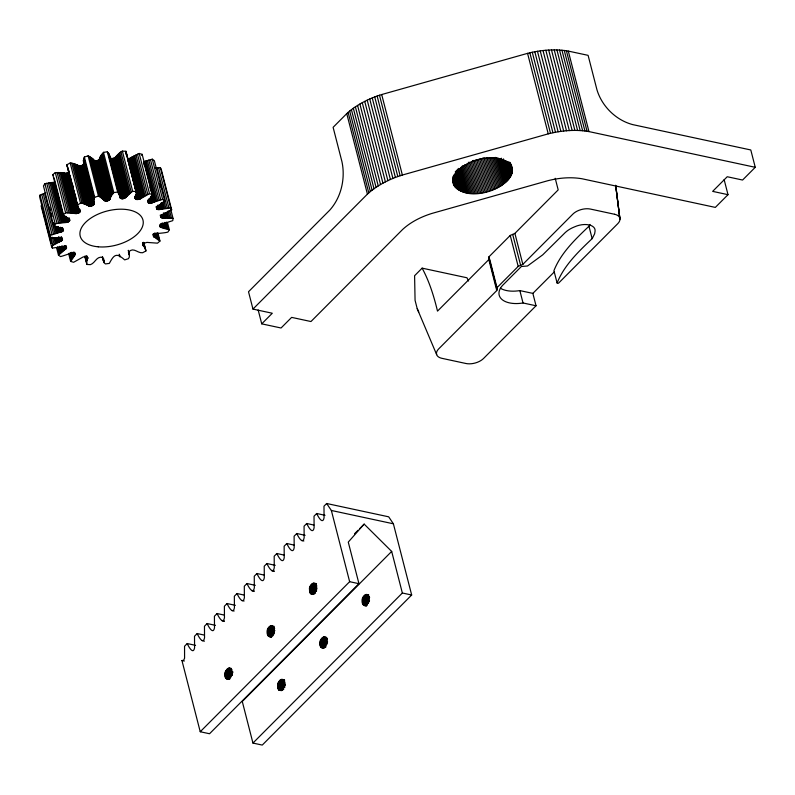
<?xml version="1.0" encoding="UTF-8"?>
<svg xmlns="http://www.w3.org/2000/svg" width="795" height="795" viewBox="0 0 795 795"><rect width="100%" height="100%" fill="white"/><g stroke="black" fill="none" stroke-linecap="round" stroke-linejoin="round"><path stroke-width="1.19" d="M86.844 264.457L86.705 260.939L87.977 257.699L86.357 256.447L83.207 256.924L73.607 262.29L70.646 261.406C81.189 247.464 69.076 254.46 60.509 256.586L58.452 255.076C73.041 244.045 64.087 246.5 52.4 248.08L51.456 246.112C65.14 239.176 66.84 237.924 50.085 237.606L50.343 235.36C60.599 231.911 71.49 230.162 53.792 226.197L55.233 223.892C63.193 221.706 77.99 224.011 63.143 214.958L65.627 212.831L76.221 213.597L79.281 212.653L80.404 210.774L78.218 208.33L77.244 205.001L80.524 203.252C84.876 202.636 88.126 207.386 92.299 205.696C96.275 204.315 92.021 199.942 94.704 197.289L98.451 196.087C102.257 197.717 106.441 204.613 110.217 198.7L99.882 158.444L100.647 155.999L103.479 152.342L107.335 151.805L109.382 154.786L120.005 196.087C121.754 203.669 129.595 192.887 132.695 191.357L136.293 191.535L136.422 195.053L135.15 198.293L136.77 199.545L139.92 199.068L149.52 193.702L152.491 194.586C141.947 208.529 154.051 201.533 162.627 199.406L164.684 200.906C150.334 211.708 158.821 209.632 170.726 207.912L171.67 209.88C157.986 216.816 156.287 218.069 173.042 218.386L172.783 220.632C162.299 224.15 151.756 225.83 169.345 229.795L167.904 232.09C159.944 234.277 145.147 231.981 159.984 241.034L157.499 243.161L146.916 242.395L143.845 243.34L142.732 245.218L144.919 247.662L145.883 250.991L142.613 252.74C138.092 253.386 134.564 248.11 130.261 250.574C127.25 252.323 131.016 256.159 128.432 258.693L124.676 259.895C116.468 252.522 114.182 254.33 109.322 263.403L105.457 263.93C102.058 262.489 104.791 256.815 100.607 257.183C96.016 257.59 94.754 263.254 90.431 264.636L86.844 264.457L84.717 256.169M110.217 198.7L110.982 196.246L113.814 192.589L117.67 192.052L120.005 196.087M110.098 158.076C115.772 160.471 117.72 152.521 122.36 151.1L125.958 151.288L126.087 154.806M452.812 180.793C455.734 159.656 506.435 146.429 512.447 170.696C509.525 191.843 458.824 205.07 452.812 180.793L453.975 185.533M224.995 674.776C223.862 669.559 232.16 664.64 231.762 672.451C233.124 677.877 224.409 682.527 224.995 674.776L230.818 676.028M267.269 632.323C265.947 626.887 274.543 622.306 274.036 629.998C275.358 635.424 266.752 640.005 267.269 632.323L274.255 633.824M277.703 686.105C276.72 681.762 283.557 675.78 284.431 682.726C286.538 688.172 277.415 694.582 277.703 686.105L284.69 687.605M309.533 589.86C308.222 584.424 316.817 579.853 316.311 587.535C317.622 592.971 309.026 597.552 309.533 589.86L316.519 591.371M319.978 643.642C318.666 638.206 327.262 633.635 326.755 641.317C328.067 646.752 319.471 651.334 319.978 643.642L325.801 644.894M362.252 601.189C360.93 595.753 369.526 591.172 369.019 598.854C370.341 604.289 361.745 608.871 362.252 601.189L368.075 602.441M83.922 162.955L83.386 160.709L84.369 157.042L88.116 155.84C91.922 157.46 96.106 164.366 99.882 158.444M109.809 157.798L109.571 155.353M45.881 192.907L40.008 195.113L39.75 197.359L50.085 237.606M83.992 163.313C80.941 169.275 74.7 162.538 70.189 162.995L66.909 164.754L67.883 168.073M554.403 271.82L532.859 293.385L536.039 305.767L483.549 358.475A13.078 7.125 -14.4 0 1 475.42 362.947A12.78 6.966 -14.4 0 1 465.979 363.504L441.861 358.316A12.78 6.966 -14.4 0 1 436.654 354.62L417.216 308.689L415.07 300.311L414.592 275.716L422.125 268.144C429.419 281.589 433.921 296.316 437.508 311.123L488.816 259.587L489.352 257.928L488.716 257.063L510.241 235.439L514.892 233.392L558.189 189.896L555.208 178.289M436.654 354.62A13.078 7.125 -14.4 0 1 438.721 348.856L496.766 290.553L497.302 288.883L489.66 259.11M141.768 155.432L142.156 154.339L139.185 153.455L127.667 159.318L138.002 199.575M615.688 185.245L619.782 217.949A13.078 7.125 -14.4 0 1 617.715 223.723L558.428 283.278L557.096 282.99C564.231 265.182 578.631 251.478 592.255 238.53L594.63 233.78L595.048 231.256A14.529 7.91 -14.4 0 0 588.956 224.896A14.529 7.91 -14.4 0 0 574.586 226.853A21.286 11.597 -14.4 0 0 565.096 232.697L542.707 254.857L527.502 265.997L521.391 266.484L502.45 285.514A25.023 13.624 -14.4 0 0 502.033 299.526A25.023 13.624 -14.4 0 0 523.031 302.974L536.039 305.767M590.059 224.488L589.075 226.138C575.471 239.116 560.972 252.81 553.926 270.678L557.096 282.99M55.113 182.373L44.898 183.645L43.457 185.941L53.792 226.197M87.47 258.912L86.903 256.487M391.677 551.422L242.276 701.478L252.949 743.067L402.349 593.01L391.677 551.422L364.16 524.114L348.27 542.101L358.952 583.689L209.552 733.745L200.231 731.748L181.946 660.536L184.331 661.043M724.146 179.65L728.001 194.676L712.648 191.376L727.226 176.738L742.58 180.038L755.25 167.308L750.798 149.967L632.83 124.636C616.016 120.254 601.924 106.351 596.946 89.765L588.101 55.342L568.296 51.089C554.801 48.783 540.799 50.025 527.562 53.354L381.699 94.535C368.999 98.52 356.627 104.592 346.749 113.625L333.115 127.319L341.959 161.733C345.527 178.497 341.264 197.349 329.716 210.188L248.517 291.745L252.969 309.086L272.297 313.24L261.734 323.853L258.166 309.98M252.969 309.086L367.419 194.129C377.297 185.096 389.669 179.024 402.369 175.039L548.232 133.858C561.469 130.539 575.471 129.287 588.966 131.592L755.25 167.308M497.302 288.883L496.666 288.019L518.191 266.404L522.842 264.357L572.887 214.094A13.078 7.125 -14.4 0 1 581.016 209.622A12.78 6.966 -14.4 0 1 590.456 209.075L614.575 214.262M195.57 645.351L187.213 643.553L184.549 646.246L184.579 658.21L183.585 660.347L181.946 660.536M204.335 635.086L197.18 633.555L194.507 636.239L194.586 647.846C193.284 655 188.703 646.901 187.213 643.553M215.485 625.347L207.137 623.548L204.464 626.231L204.544 637.838C203.252 644.993 198.661 636.894 197.18 633.555M224.26 615.082L217.095 613.541L214.421 616.224L214.501 627.841C213.209 634.986 208.618 626.887 207.137 623.548M235.409 605.333L227.062 603.544L224.389 606.227L224.458 617.834C223.166 624.979 218.585 616.89 217.095 613.541M244.174 595.077L237.019 593.537L234.346 596.22L234.426 607.827C233.124 614.982 228.543 606.883 227.062 603.544M255.324 585.329L246.977 583.53L244.304 586.213L244.383 597.82C243.091 604.975 238.5 596.876 237.019 593.537M264.099 575.063L256.934 573.533L254.261 576.216L254.34 587.823C253.048 594.968 248.457 586.879 246.977 583.53M275.249 565.315L266.901 563.526L264.228 566.209L264.308 577.816C263.006 584.971 258.425 576.872 256.934 573.533M284.014 555.059L276.859 553.519L274.186 556.202L274.265 567.809C272.973 574.964 268.382 566.865 266.901 563.526M293.971 545.052L286.816 543.522L284.143 546.205L284.222 557.812C282.931 564.957 278.339 556.858 276.859 553.519M305.131 535.303L296.783 533.515L294.11 536.198L294.18 547.805C292.888 554.96 288.297 546.861 286.816 543.522M313.896 525.048L306.741 523.507L304.068 526.191L304.147 537.798C302.845 544.953 298.264 536.854 296.783 533.515M325.046 515.299L316.698 513.5L314.025 516.194L314.104 527.801C312.813 534.946 308.222 526.846 306.741 523.507M252.949 743.067L262.261 745.074L411.671 595.008L393.386 523.796L388.685 516.82L326.656 503.503L323.982 506.186L324.062 517.793C322.77 524.938 318.179 516.849 316.698 513.5M354.55 533.763L358.038 530.255M359.787 528.506L364.16 524.114M728.001 194.676L715.331 207.406L581.99 178.756C570.74 176.838 559.074 177.881 548.043 180.654L431.864 213.448C421.28 216.767 410.975 221.825 402.737 229.358L310.964 321.538L291.636 317.384L281.062 327.997L261.734 323.853M200.231 731.748L349.641 581.692L358.952 583.689M63.143 214.958L52.808 174.711L55.292 172.575L65.886 173.34L69.404 172.048M42.503 204.911L41.121 205.855L51.456 246.112M64.564 249.819L63.729 246.221M164.684 200.906L154.349 160.66L152.292 159.159L143.696 161.773L154.031 202.019M155.512 168.013L160.391 167.666L161.335 169.633L171.67 209.88M280.327 679.944L283.904 680.619M231.951 669.887L227.181 668.973L231.842 669.976M232.07 675.174L225.074 673.683L232.051 675.353M277.803 684.972L284.789 686.463M422.125 268.144L466.963 277.773L468.573 281.023M500.383 288.237A25.023 13.624 -14.4 0 0 519.851 290.592L532.859 293.385M326.656 503.503L331.356 510.469L393.386 523.796M301.474 540.481L303.859 540.997M402.349 593.01L411.671 595.008M271.592 570.492L273.977 571.009M271.761 570.641L274.345 571.247M313.687 583.073L316.022 583.57M366.406 594.392L368.731 594.889M313.031 583.192L316.529 583.937M365.75 594.511L368.075 595.018M312.375 583.52L315.863 584.275M365.084 594.849L368.582 595.594M311.729 584.057L316.39 585.06M364.448 595.375L369.099 596.379M311.133 584.762L316.957 586.014M363.852 596.091L369.675 597.343M310.606 585.627L316.43 586.879M363.325 596.956L369.148 598.198M310.169 586.611L317.155 588.111M362.888 597.929L368.701 599.182M309.841 587.664L316.827 589.165M362.55 598.993L369.536 600.493M309.623 588.767L316.609 590.268M362.341 600.086L369.327 601.586M309.583 590.914L315.406 592.166M362.291 602.242L368.115 603.494M309.752 591.887L315.575 593.14M362.47 603.206L367.121 604.21M362.759 604.051L367.419 605.055M310.04 592.732L314.701 593.726M310.447 593.418L313.946 594.173M363.166 604.747L366.654 605.492M310.944 593.925L313.28 594.431M363.663 605.253L365.988 605.75M364.239 605.561L366.565 606.058M251.667 590.506L254.052 591.013M251.846 590.645L254.231 591.162M241.71 600.513L244.095 601.02M231.752 610.51L234.137 611.027M324.131 636.855L326.467 637.351M270.757 625.645L274.255 626.4M323.476 636.974L325.801 637.471M270.101 625.983L273.589 626.728M322.81 637.302L327.47 638.306M269.455 626.51L274.116 627.513M322.174 637.838L326.834 638.832M268.859 627.225L274.682 628.477M321.578 638.544L327.401 639.796M268.332 628.09L274.156 629.342M321.051 639.409L326.874 640.661M267.895 629.064L274.881 630.564M320.614 640.392L327.6 641.893M267.567 630.127L274.553 631.628M320.276 641.446L327.262 642.946M221.795 620.517L224.18 621.024M221.964 620.656L224.349 621.173M267.349 631.23L274.335 632.731M320.067 642.549L327.053 644.049M267.309 633.377L273.132 634.629M320.027 644.695L325.841 645.947M267.478 634.34L273.301 635.593M320.196 645.669L326.02 646.911M267.776 635.185L272.427 636.189M320.484 646.514L325.145 647.508M268.173 635.881L271.671 636.626M320.892 647.2L324.39 647.955M268.68 636.388L271.006 636.884M321.389 647.706L323.724 648.213M269.247 636.696L271.582 637.193M201.87 640.522L204.434 641.177M229.149 667.989L231.474 668.486M281.867 679.308L284.193 679.805M228.493 668.108L230.818 668.605M281.201 679.427L284.699 680.182M227.827 668.436L231.325 669.191M280.546 679.765L284.034 680.51M279.9 680.291L284.56 681.295M226.585 669.678L231.246 670.682M279.303 681.007L285.127 682.259M226.058 670.543L233.044 672.043M278.777 681.871L284.6 683.114M225.681 671.387L232.667 672.888M278.399 682.716L285.385 684.217M225.601 671.596L231.424 672.848M278.32 682.925L285.306 684.425M225.402 672.222L231.226 673.474M278.121 683.541L285.107 685.042M225.293 672.59L232.279 674.1M278.002 683.919L284.988 685.419M225.035 675.83L230.858 677.082M277.753 687.158L283.577 688.41M225.204 676.803L229.864 677.797M277.922 688.122L283.745 689.374M225.502 677.648L230.162 678.642M278.22 688.967L282.871 689.971M278.618 689.663L282.116 690.408M225.909 678.334L229.586 679.278M278.807 689.851L281.132 690.348M226.426 678.86L228.761 679.357M279.144 690.179L281.47 690.676M277.763 685.469L284.729 687.138M74.501 213.279L64.166 173.022M52.808 174.711L53.513 175.556M417.216 308.689L418.746 312.057M568.296 51.089L588.966 131.592M566.378 50.731L587.048 131.235M564.251 50.433L584.921 130.936M561.956 50.204L582.626 130.708M559.511 50.035L580.181 130.549M556.927 49.946L577.597 130.45M554.244 49.926L574.914 130.43M551.492 49.976L572.162 130.489M548.679 50.105L569.349 130.609M545.847 50.294L566.517 130.797M588.966 226.247L592.146 238.639M543.015 50.552L563.685 131.056M540.212 50.88L560.882 131.384M537.46 51.268L558.13 131.771M534.796 51.715L555.466 132.218M532.253 52.212L552.923 132.715M529.828 52.768L550.498 133.272M527.562 53.354L548.232 133.858M511.265 164.645L512.189 168.252M511.195 165.062L512.427 169.872M510.599 163.492L512.447 170.696M510.231 162.846L512.387 171.541M509.714 162.16L512.268 172.396M509.287 162.448L512.069 173.26M508.711 162.11L511.791 174.125M508.065 161.783L511.453 174.999M507.339 161.445L511.046 175.864M506.554 161.117L510.569 176.738M505.7 160.789L510.022 177.613M504.785 160.451L509.406 178.477M503.493 158.911L508.73 179.332M502.748 159.755L507.995 180.187M501.337 158.195L507.19 181.022M500.472 159.02L506.335 181.856M499.25 158.632L505.421 182.661M497.968 158.225L504.447 183.456M496.637 157.808L503.424 184.241M514.892 233.392L522.842 264.357M495.255 157.36L502.351 184.996M494.132 158.096L501.228 185.732M512.705 234.465L520.655 265.421M492.661 157.599L500.065 186.437M491.449 158.285L498.853 187.123M510.241 235.439L518.191 266.404M489.889 157.738L497.61 187.779M488.607 158.374L496.319 188.405M486.987 157.768L495.007 189.001M519.851 290.592L523.031 302.974M485.636 158.334L493.655 189.568M483.956 157.658L492.284 190.104M482.565 158.155L490.893 190.601M481.144 158.622L489.472 191.068M479.713 159.05L488.041 191.486M478.272 159.437L486.6 191.873M476.811 159.785L485.139 192.221M475.35 160.093L483.678 192.529M473.89 160.361L482.217 192.797M472.429 160.59L480.756 193.026M471.276 161.971L479.296 193.215M469.825 162.12L477.845 193.354M468.384 162.22L476.404 193.463M467.271 163.482L474.983 193.513M466.178 164.694L473.582 193.533M488.716 257.063L496.666 288.019M464.787 164.664L472.19 193.503M488.816 259.587L496.766 290.553M463.743 165.797L470.839 193.433M462.412 165.688L469.507 193.324M461.418 166.731L468.205 193.165M460.464 167.735L466.943 192.966M459.55 168.699L465.721 192.728M458.367 168.421L464.538 192.45M457.532 169.305L463.396 192.132M456.747 170.15L462.293 191.774M456.002 170.955L461.249 191.376M455.316 171.72L460.255 190.939M454.998 173.648L459.311 190.472M454.422 174.344L458.427 189.965M453.905 174.999L457.602 189.419M453.448 175.625L456.837 188.842M453.359 177.424L456.131 188.236M452.723 176.788L455.495 187.6M452.762 178.527L454.919 186.934M452.872 180.236L454.412 186.249M452.673 181.18L453.597 184.788M381.699 94.535L402.369 175.039M379.463 95.211L400.133 175.715M377.128 95.996L397.798 176.5M374.713 96.901L395.383 177.404M372.239 97.904L392.909 178.408M369.735 98.997L390.405 179.501M367.23 100.17L387.9 180.674M364.736 101.412L385.406 181.916M362.281 102.714L382.952 183.218M359.887 104.066L380.557 184.569M357.581 105.437L378.251 185.941M355.395 106.838L376.065 187.342M353.328 108.239L373.998 188.743M351.41 109.63L372.08 190.134M349.671 111.002L370.341 191.506M348.111 112.334L368.781 192.837M346.749 113.625L367.419 194.129M331.356 510.469L349.641 581.692M160.391 167.666L170.726 207.912M170.617 208.916L173.042 218.386M158.593 167.725L168.928 207.982M169.643 211.003L171.472 218.108M168.192 210.814L170.011 217.919M156.963 167.854L167.298 208.101M167.169 211.887L168.689 217.81M159.467 183.397L160.381 186.954M164.028 201.155L165.847 208.26M166.284 213.02L167.507 217.751M152.292 159.159L162.627 199.406M163.064 202.526L164.585 208.449M165.271 213.01L166.483 217.751M167.516 222.689L169.345 229.795M161.991 202.715L163.512 208.638M164.416 213.04L165.638 217.78M150.444 159.566L160.779 199.813M166.324 222.103L168.142 229.198M161.117 202.904L162.637 208.827M163.75 213.09L164.963 217.82M163.263 213.139L164.486 217.87M160.749 204.255L161.961 208.996M163.184 214.382L164.187 217.91M165.479 222.809L167 228.721M148.804 159.984L159.139 200.231M160.272 204.395L161.484 209.125M159.984 204.484L161.196 209.224M162.528 214.491L163.442 218.039M159.894 204.514L161.107 209.254M164.406 222.431L165.926 228.354M161.882 214.531L162.796 218.078M159.268 204.742L160.481 209.473M163.73 223.335L164.943 228.066M147.373 160.401L157.708 200.648M161.286 214.491L162.19 218.039M158.921 206.084L159.835 209.632M161.047 215.554L161.653 217.929M162.866 223.127L164.078 227.867M157.967 204.981L159.179 209.711M160.59 215.375L161.196 217.741M160.222 215.127L160.838 217.492M146.141 160.799L156.476 201.046M162.12 222.998L163.333 227.728M157.639 206.173L158.553 209.721M161.822 224.101L162.737 227.648M157.062 206.104L157.967 209.651M145.127 161.166L155.462 201.423M161.385 224.051L162.299 227.608M156.853 207.137L157.46 209.512M161.117 224.041L162.031 227.589L161.027 224.041M156.426 206.929L157.042 209.294M156.118 206.66L156.724 209.025M144.312 161.494L154.647 201.751M160.401 224.031L161.315 227.579M142.156 154.339L152.491 194.586M160.143 225.134L160.749 227.499M143.587 162.538L144.501 166.095M149.977 187.401L150.881 190.949M159.646 224.975L160.252 227.34M151.775 195.133L153.604 202.228M151.527 195.262L153.276 202.407M151.219 196.802L152.739 202.725M150.623 197.061L152.143 202.983M139.185 153.455L149.52 193.702M150.285 198.442L151.507 203.172M149.629 198.571L150.851 203.301M157.857 232.746L159.984 241.034M137.475 154.15L147.81 194.407M148.983 198.621L150.205 203.361M157.46 233.074L159.278 240.179M148.675 199.784L149.589 203.331M157.042 233.541L158.563 239.454M148.128 199.684L149.033 203.232M156.327 232.935L157.847 238.858M147.95 200.698L148.556 203.063M135.975 154.826L146.31 195.083M147.572 200.459L148.178 202.824M155.949 233.641L157.162 238.371M155.313 233.253L156.536 237.993M154.757 232.975L155.969 237.705M134.703 155.462L145.038 195.709M154.588 233.959L155.502 237.506M154.24 233.829L155.154 237.377M154.011 233.76L154.926 237.308L153.932 233.74M133.639 156.039L143.975 196.295M153.405 233.611L154.319 237.168M153.276 234.595L153.882 236.97M152.938 234.336L153.544 236.701M132.775 156.555L143.11 196.802M132.099 156.993L142.434 197.239M131.602 157.34L141.937 197.597M131.264 157.609L141.599 197.856M131.076 157.768L141.411 198.015M131.026 157.817L141.361 198.074M130.628 158.185L140.963 198.442M130.151 158.523L140.486 198.78M129.585 158.821L139.92 199.068M128.969 159.05L139.304 199.306M128.323 159.219L138.658 199.475M125.958 151.288L136.293 191.535M126.147 152.302L136.482 192.549M126.216 153.226L136.551 193.483M136.154 194.855L137.366 199.595M135.557 194.805L136.77 199.545M135.637 197.041L136.243 199.416M135.2 196.842L135.806 199.217M134.862 196.584L135.468 198.949M134.643 196.276L135.249 198.641M122.36 151.1L132.695 191.357M120.949 152.034L131.284 192.281M143.716 242.386L145.743 249.958M143.756 242.704L145.883 250.991M143.368 242.405L144.581 247.146M143.348 243.181L144.263 246.738M143.06 242.882L143.965 246.43M119.757 152.898L130.092 193.145M142.822 242.684L143.736 246.231M142.613 242.535L143.577 246.122M118.763 153.683L129.098 193.94M117.958 154.379L128.293 194.636M117.332 154.985L127.667 195.242M116.865 155.492L127.2 195.749M116.537 155.89L126.872 196.146M116.328 156.178L126.663 196.435M116.219 156.357L126.524 196.663M115.981 156.804L126.316 197.051M115.653 157.181L125.988 197.438M115.225 157.539L125.56 197.796M114.709 157.857L125.044 198.114M114.122 158.135L124.457 198.382M113.486 158.344L123.821 198.591M112.84 158.483L123.175 198.74M112.184 158.553L122.519 198.8M111.568 158.543L121.903 198.8M110.992 158.463L121.327 198.71M110.505 158.304L120.84 198.551M109.094 154.141L120.433 198.333M109.69 156.665L120.005 196.971M108.667 153.415L120.144 198.044M108.09 152.63L118.425 192.887M107.335 151.805L117.67 192.052M103.479 152.342L113.814 192.589M128.432 250.375L129.406 254.42M128.263 250.415L129.406 255.026M128.422 252.204L129.029 254.579M102.505 153.405L112.84 193.662M101.72 154.379L112.055 194.626M101.104 155.244L111.439 195.49M100.647 155.999L110.982 196.246M100.319 156.635L110.654 196.882M100.1 157.152L110.435 197.408M99.971 157.559L110.306 197.816M99.912 157.847L110.227 198.323M99.753 158.831L110.088 199.088M99.494 159.219L109.829 199.475M99.127 159.596L109.462 199.853M98.66 159.944L108.995 200.191M98.113 160.242L108.448 200.489M97.507 160.491L107.842 200.738M96.861 160.669L107.196 200.926M96.205 160.789L106.54 201.036M95.559 160.819L105.904 201.075M119.439 254.539L120.045 256.904M119.19 254.221L119.797 256.586M94.963 160.779L105.298 201.036M94.416 160.669L104.751 200.926M93.959 160.481L104.294 200.738M93.601 160.232L103.936 200.489M93.144 159.388L103.688 200.181M92.995 159.149L103.33 199.406M92.757 158.831L103.092 199.088M92.389 158.444L102.724 198.69M91.882 157.996L102.217 198.243M91.226 157.489L101.561 197.746M90.382 156.963L100.727 197.21M89.358 156.406L99.693 196.653M88.116 155.84L98.451 196.087M84.369 157.042L94.704 197.289M83.932 158.145L94.267 198.392M83.634 159.119L93.969 199.376M83.465 159.984L93.8 200.231M83.386 160.709L94.327 203.57M83.455 161.812L94.267 203.947M83.753 164.088L94.088 204.335M83.445 164.466L93.78 204.722M83.038 164.833L93.373 205.09M82.541 165.161L92.876 205.418M81.965 165.439L92.299 205.696M81.338 165.668L91.673 205.915M80.683 165.817L91.018 206.074M80.037 165.907L90.372 206.153M103.489 258.365L104.403 261.923M79.401 165.907L89.736 206.163M103.221 258.772L104.135 262.32M102.515 256.656L103.708 261.605M102.307 256.835L103.41 260.959M78.824 165.837L89.159 206.094M78.317 165.698L88.652 205.955M77.89 165.489L88.225 205.736M77.532 165.171L87.917 205.468M77.373 165.062L87.708 205.319M77.095 164.883L87.43 205.14M76.658 164.664L86.993 204.911M76.072 164.396L86.407 204.653M75.296 164.108L85.631 204.365M74.332 163.81L84.668 204.067M73.17 163.522L83.505 203.768M71.788 163.243L82.124 203.49M70.189 162.995L80.524 203.252M79.709 209.165L80.315 211.53M79.47 209.552L80.086 211.917M78.516 207.565L79.739 212.295M72.494 184.39L73.398 187.948M74.919 193.861L75.833 197.418M68.211 168.6L69.433 173.33M70.04 175.705L71.858 182.8M72.464 185.175L78.546 208.846M68.181 169.265L78.218 208.33M66.909 164.754L79.281 212.653M67.048 165.777L77.602 206.919M68.42 172.704L78.755 212.961M67.823 172.962L78.158 213.219M67.177 173.161L77.513 213.418M66.532 173.29L76.867 213.547M65.886 173.34L76.221 213.597M87.182 256.099L87.788 258.464M65.27 173.32L75.605 213.567M86.754 256.715L87.361 259.091M86.297 255.821L87.202 259.379M86.118 256.228L87.033 259.786M64.713 173.221L75.048 213.467M85.94 256.755L86.854 260.303M85.492 256.199L86.705 260.939M63.938 172.952L74.273 213.209M85.393 256.934L86.605 261.674M63.55 172.863L73.885 213.11M85.055 256.586L86.576 262.509M62.974 172.754L73.309 213M62.209 172.644L72.544 212.891M61.255 172.545L71.59 212.792M60.082 172.475L70.417 212.732M58.701 172.445L69.036 212.702M69.264 217.959L69.871 220.324M69.105 218.347L69.712 220.722M57.101 172.475L67.436 212.732M68.827 218.734L69.433 221.099M68.132 217.919L69.046 221.477M67.645 218.257L68.559 221.805M55.292 172.575L65.627 212.831M66.78 217.363L68.002 222.103M65.866 216.419L67.386 222.332M74.67 252.184L75.277 254.549M65.21 216.588L66.73 222.511M74.442 252.572L75.048 254.937M74.094 252.949L74.7 255.314M64.256 215.505L66.074 222.6M73.339 252.114L74.183 255.722M54.12 177.931L65.448 222.63M73.09 252.333L73.995 255.881M72.792 252.601L73.706 256.159M54.428 182.313L64.852 222.57M72.424 252.999L73.339 256.547M54.159 182.293L64.494 222.55M53.692 182.293L64.027 222.54M71.689 252.323L72.901 257.063M53.036 182.313L63.371 222.56M71.222 252.959L72.434 257.689M70.427 252.522L71.948 258.445M52.172 182.363L62.507 222.61M69.95 253.396L71.471 259.319M51.118 182.462L61.454 222.719M62.894 228.254L63.501 230.63M69.205 253.198L71.033 260.303M62.258 227.459L63.173 231.007M68.817 254.301L70.646 261.406M61.831 227.817L62.745 231.365M49.856 182.631L60.191 222.888M66.015 245.655L66.621 248.03M61.314 228.135L62.229 231.683M65.826 246.053L66.432 248.418M65.528 246.43L66.134 248.805M60.42 227.221L61.642 231.951M64.812 245.615L65.727 249.163M48.396 182.88L58.731 223.127M59.794 227.43L61.006 232.16M64.306 245.943L65.22 249.491M61.921 237.536L62.527 239.911M59.138 227.569L60.35 232.309M61.354 236.741L62.268 240.299M60.986 237.119L61.901 240.666M63.401 246.4L64.316 249.948M58.085 226.466L59.705 232.379M46.736 183.208L57.071 223.465M57.796 226.505L59.317 232.428M63.004 246.629L63.918 250.177M60.519 237.467L61.434 241.014M57.31 226.585L58.83 232.508M62.169 245.784L63.391 250.514M59.973 237.765L60.887 241.312M56.624 226.734L58.144 232.647M59.059 236.831L60.281 241.561M61.523 246.231L62.745 250.972M44.898 183.645L55.233 223.892M59.635 241.75L58.413 237.009L59.536 241.779M55.451 225.76L57.28 232.865M60.778 246.808L62 251.538M58.343 238.311L59.257 241.869M57.876 238.48L58.79 242.028M49.538 207.107L50.443 210.665M51.049 213.03L51.963 216.578M53.484 222.501L56.216 233.154M59.655 246.321L61.175 252.234M56.942 237.546L58.154 242.286M58.77 247.136L60.291 253.058M44.659 193.284L54.994 233.541M56.137 237.894L57.359 242.634M57.558 246.897L59.377 254.002M55.193 238.351L56.405 243.091M43.258 193.781L53.593 234.028M56.624 247.98L58.452 255.076M53.812 237.735L55.332 243.658M41.708 194.387L52.043 234.634M52.311 237.238L54.13 244.343M40.008 195.113L50.343 235.36M50.711 236.87L52.838 245.158M42.065 207.823L44.798 218.476M45.404 220.851L48.753 233.869M49.36 236.234L51.188 243.34M51.794 245.715L52.4 248.08M615.807 186.199L619.981 219.331M615.787 186.129L619.782 217.949A12.78 6.966 -14.4 0 0 614.575 214.252M98.242 246.818A32.396 17.649 -14.4 0 0 143.14 220.891A32.396 17.649 -14.4 0 0 93.353 216.558A32.396 17.649 -14.4 0 0 98.242 246.818"/></g></svg>
